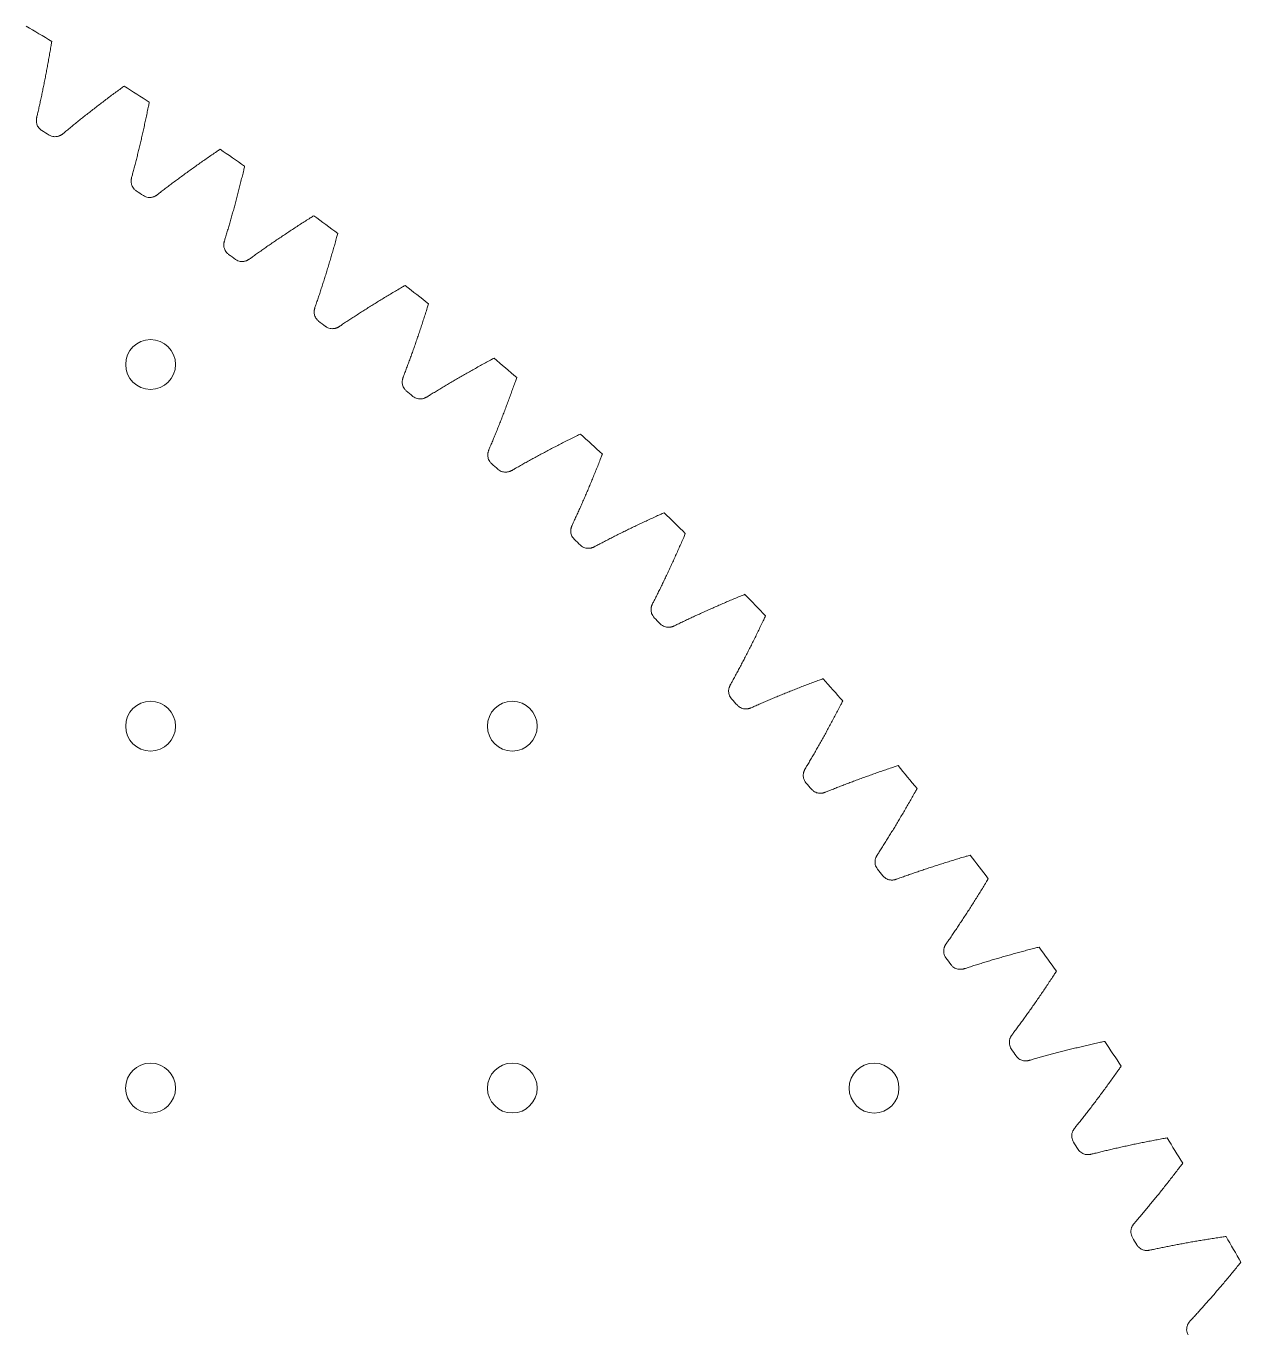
# Model space of a CAD drawing. Header units: inches. Extents: x 0.6 to 19, y 0.5 to 18.9.
# Drawn here: x 14.448 to 17.806, y 14.05 to 17.667 of the extents above; entities that cross this region are included whole.
import ezdxf

# ---------------------------------------------------------------- set-up
doc = ezdxf.new("R2010")
doc.units = ezdxf.units.IN
doc.header["$MEASUREMENT"] = 0

msp = doc.modelspace()

# ---------------------------------------------------------------- linework, layer by layer
at = {"color": 7, "linetype": 'Continuous', "lineweight": 15}
for centre, radius in [((14.7916, 16.7322), 0.0689), ((14.7916, 15.7322), 0.0689), ((15.7916, 15.7322), 0.0689), ((14.7916, 14.7322), 0.069), ((15.7916, 14.7322), 0.0689), ((16.7916, 14.7322), 0.069)]:
    msp.add_circle(centre, radius, dxfattribs=at)
for radius, start, end in [(9.2, 59.0845, 59.59682), (9.2, 57.10648, 57.61879), (8.975, 58.27586, 58.42744), (9.2, 55.12846, 55.64077), (8.975, 56.29784, 56.44942), (9.2, 53.15044, 53.66275), (8.975, 54.31981, 54.47139), (9.2, 51.17241, 51.68473), (8.975, 52.34179, 52.49337), (9.2, 49.19439, 49.70671), (8.975, 50.36377, 50.51535), (9.2, 47.21637, 47.72868), (8.975, 48.38575, 48.53733), (9.2, 45.23835, 45.75066), (8.975, 46.40773, 46.55931), (9.2, 43.26033, 43.77264), (8.975, 44.4297, 44.58128), (9.2, 41.2823, 41.79462), (8.975, 42.45168, 42.60326), (9.2, 39.30428, 39.8166), (8.975, 40.47366, 40.62524), (9.2, 37.32626, 37.83858), (8.975, 38.49564, 38.64722), (9.2, 35.34824, 35.86055), (8.975, 36.51762, 36.6692), (8.975, 34.53959, 34.69117), (9.2, 33.37022, 33.88253), (8.975, 32.56157, 32.71315), (9.2, 31.39219, 31.90451), (8.975, 30.58355, 30.73513), (9.2, 29.41417, 29.92649)]:
    msp.add_arc((9.7916, 9.7322), radius, start, end, dxfattribs=at)
for points, knots in [([(14.5183, 17.6252), (14.5177, 17.6214), (14.5162, 17.6123), (14.5138, 17.5981), (14.5111, 17.5825), (14.5084, 17.5672), (14.5056, 17.5521), (14.5028, 17.5371), (14.4999, 17.5224), (14.497, 17.5079), (14.4941, 17.4936), (14.4912, 17.4795), (14.4882, 17.4656), (14.4852, 17.4519), (14.4822, 17.4384), (14.4794, 17.4261), (14.4774, 17.4179), (14.4765, 17.4135), (14.4762, 17.4117), (14.4759, 17.4097), (14.4758, 17.4074), (14.4758, 17.4048), (14.476, 17.4017), (14.4767, 17.3979), (14.4781, 17.3934), (14.4808, 17.3883), (14.4849, 17.3829), (14.4887, 17.3802), (14.4907, 17.3787)], [0.0178264, 0.0178264, 0.0178264, 0.0178264, 0.0620959, 0.1234425, 0.1840396, 0.2438873, 0.3029857, 0.3613346, 0.4189341, 0.4757842, 0.531885, 0.5872363, 0.6418382, 0.6956907, 0.7487938, 0.8011475, 0.8400873, 0.8465209, 0.8534299, 0.8610198, 0.8695736, 0.8794828, 0.8912856, 0.9056936, 0.923552, 0.9455967, 0.9718578, 1, 1, 1, 1]), ([(14.5109, 17.3663), (14.5131, 17.3651), (14.5173, 17.363), (14.5239, 17.3617), (14.5297, 17.3616), (14.5343, 17.3624), (14.538, 17.3634), (14.5409, 17.3646), (14.5433, 17.3658), (14.5452, 17.367), (14.5469, 17.3681), (14.5484, 17.3691), (14.5519, 17.372), (14.5584, 17.3775), (14.5681, 17.3854), (14.5787, 17.3942), (14.5896, 17.403), (14.6007, 17.4119), (14.612, 17.4209), (14.6235, 17.4299), (14.6352, 17.439), (14.647, 17.4482), (14.6591, 17.4574), (14.6714, 17.4667), (14.6838, 17.4761), (14.6965, 17.4855), (14.7081, 17.494), (14.7156, 17.4994), (14.7187, 17.5017)], [0, 0, 0, 0, 0.0281422, 0.0544033, 0.076448, 0.0943064, 0.1087144, 0.1205172, 0.1304264, 0.1389802, 0.1465701, 0.1534791, 0.1599127, 0.1988525, 0.2512062, 0.3043093, 0.3581618, 0.4127637, 0.468115, 0.5242158, 0.5810659, 0.6386654, 0.6970143, 0.7561127, 0.8159604, 0.8765575, 0.9379041, 0.9821736, 0.9821736, 0.9821736, 0.9821736]), ([(14.7879, 17.4573), (14.7872, 17.4535), (14.7854, 17.4446), (14.7825, 17.4304), (14.7793, 17.415), (14.776, 17.3997), (14.7727, 17.3847), (14.7693, 17.3699), (14.766, 17.3553), (14.7626, 17.3409), (14.7592, 17.3266), (14.7558, 17.3126), (14.7523, 17.2989), (14.7488, 17.2853), (14.7453, 17.2719), (14.7422, 17.2598), (14.7399, 17.2516), (14.7388, 17.2472), (14.7384, 17.2454), (14.7381, 17.2434), (14.7379, 17.2412), (14.7378, 17.2385), (14.7379, 17.2354), (14.7385, 17.2316), (14.7398, 17.2271), (14.7422, 17.2218), (14.7462, 17.2164), (14.7499, 17.2135), (14.7518, 17.212)], [0.0178264, 0.0178264, 0.0178264, 0.0178264, 0.0620959, 0.1234425, 0.1840396, 0.2438873, 0.3029857, 0.3613346, 0.4189341, 0.4757842, 0.531885, 0.5872363, 0.6418382, 0.6956907, 0.7487938, 0.8011475, 0.8400873, 0.8465209, 0.8534299, 0.8610198, 0.8695736, 0.8794828, 0.8912856, 0.9056936, 0.923552, 0.9455967, 0.9718578, 1, 1, 1, 1]), ([(14.7716, 17.1988), (14.7738, 17.1976), (14.7779, 17.1953), (14.7844, 17.1938), (14.7902, 17.1935), (14.7949, 17.1941), (14.7986, 17.1951), (14.8015, 17.1962), (14.8039, 17.1973), (14.8059, 17.1983), (14.8076, 17.1994), (14.8091, 17.2004), (14.8128, 17.2031), (14.8194, 17.2084), (14.8294, 17.216), (14.8404, 17.2244), (14.8515, 17.2328), (14.8629, 17.2414), (14.8745, 17.2499), (14.8863, 17.2586), (14.8983, 17.2673), (14.9105, 17.276), (14.9228, 17.2848), (14.9354, 17.2937), (14.9482, 17.3026), (14.9612, 17.3116), (14.9731, 17.3197), (14.9807, 17.3248), (14.9839, 17.327)], [0, 0, 0, 0, 0.0281422, 0.0544033, 0.076448, 0.0943064, 0.1087144, 0.1205172, 0.1304264, 0.1389802, 0.1465701, 0.1534791, 0.1599127, 0.1988525, 0.2512062, 0.3043093, 0.3581618, 0.4127637, 0.468115, 0.5242158, 0.5810659, 0.6386654, 0.6970143, 0.7561127, 0.8159604, 0.8765575, 0.9379041, 0.9821736, 0.9821736, 0.9821736, 0.9821736]), ([(15.0516, 17.2803), (15.0507, 17.2765), (15.0486, 17.2676), (15.0452, 17.2536), (15.0415, 17.2382), (15.0377, 17.2231), (15.0338, 17.2082), (15.03, 17.1935), (15.0261, 17.179), (15.0223, 17.1647), (15.0184, 17.1507), (15.0144, 17.1368), (15.0105, 17.1231), (15.0066, 17.1097), (15.0026, 17.0964), (14.999, 17.0844), (14.9965, 17.0763), (14.9952, 17.0719), (14.9948, 17.0702), (14.9944, 17.0682), (14.9941, 17.066), (14.9939, 17.0633), (14.994, 17.0602), (14.9944, 17.0564), (14.9955, 17.0518), (14.9978, 17.0465), (15.0015, 17.0409), (15.0052, 17.0379), (15.0071, 17.0363)], [0.0178264, 0.0178264, 0.0178264, 0.0178264, 0.0620959, 0.1234425, 0.1840396, 0.2438873, 0.3029857, 0.3613346, 0.4189341, 0.4757842, 0.531885, 0.5872363, 0.6418382, 0.6956907, 0.7487938, 0.8011475, 0.8400873, 0.8465209, 0.8534299, 0.8610198, 0.8695736, 0.8794828, 0.8912856, 0.9056936, 0.923552, 0.9455967, 0.9718578, 1, 1, 1, 1]), ([(15.0264, 17.0225), (15.0285, 17.0212), (15.0325, 17.0187), (15.039, 17.017), (15.0447, 17.0165), (15.0495, 17.017), (15.0532, 17.0178), (15.0562, 17.0188), (15.0586, 17.0198), (15.0606, 17.0208), (15.0624, 17.0218), (15.0639, 17.0228), (15.0676, 17.0253), (15.0745, 17.0304), (15.0847, 17.0377), (15.0959, 17.0457), (15.1074, 17.0537), (15.1191, 17.0618), (15.131, 17.07), (15.143, 17.0782), (15.1553, 17.0865), (15.1678, 17.0948), (15.1805, 17.1032), (15.1934, 17.1116), (15.2064, 17.1201), (15.2197, 17.1286), (15.2319, 17.1363), (15.2397, 17.1412), (15.2429, 17.1432)], [0, 0, 0, 0, 0.0281422, 0.0544033, 0.076448, 0.0943064, 0.1087144, 0.1205172, 0.1304264, 0.1389802, 0.1465701, 0.1534791, 0.1599127, 0.1988525, 0.2512062, 0.3043093, 0.3581618, 0.4127637, 0.468115, 0.5242158, 0.5810659, 0.6386654, 0.6970143, 0.7561127, 0.8159604, 0.8765575, 0.9379041, 0.9821736, 0.9821736, 0.9821736, 0.9821736]), ([(15.309, 17.0942), (15.308, 17.0905), (15.3056, 17.0816), (15.3017, 17.0677), (15.2974, 17.0526), (15.2931, 17.0376), (15.2888, 17.0228), (15.2844, 17.0083), (15.28, 16.9939), (15.2757, 16.9798), (15.2713, 16.9658), (15.2669, 16.9521), (15.2625, 16.9386), (15.2581, 16.9253), (15.2537, 16.9122), (15.2497, 16.9003), (15.2468, 16.8923), (15.2455, 16.888), (15.245, 16.8862), (15.2445, 16.8843), (15.2442, 16.882), (15.2439, 16.8794), (15.2438, 16.8763), (15.2441, 16.8725), (15.245, 16.8678), (15.2471, 16.8624), (15.2507, 16.8567), (15.2542, 16.8536), (15.2561, 16.852)], [0.0178264, 0.0178264, 0.0178264, 0.0178264, 0.0620959, 0.1234425, 0.1840396, 0.2438873, 0.3029857, 0.3613346, 0.4189341, 0.4757842, 0.531885, 0.5872363, 0.6418382, 0.6956907, 0.7487938, 0.8011475, 0.8400873, 0.8465209, 0.8534299, 0.8610198, 0.8695736, 0.8794828, 0.8912856, 0.9056936, 0.923552, 0.9455967, 0.9718578, 1, 1, 1, 1]), ([(15.2749, 16.8375), (15.2769, 16.8361), (15.2809, 16.8335), (15.2873, 16.8315), (15.293, 16.8309), (15.2978, 16.8311), (15.3015, 16.8318), (15.3045, 16.8327), (15.307, 16.8337), (15.3091, 16.8346), (15.3108, 16.8355), (15.3124, 16.8364), (15.3162, 16.8389), (15.3232, 16.8437), (15.3337, 16.8506), (15.3452, 16.8582), (15.357, 16.8659), (15.3689, 16.8736), (15.3811, 16.8814), (15.3934, 16.8892), (15.406, 16.897), (15.4187, 16.9049), (15.4317, 16.9128), (15.4448, 16.9208), (15.4582, 16.9288), (15.4718, 16.9368), (15.4842, 16.9441), (15.4922, 16.9487), (15.4955, 16.9507)], [0, 0, 0, 0, 0.0281422, 0.0544033, 0.076448, 0.0943064, 0.1087144, 0.1205172, 0.1304264, 0.1389802, 0.1465701, 0.1534791, 0.1599127, 0.1988525, 0.2512062, 0.3043093, 0.3581618, 0.4127637, 0.468115, 0.5242158, 0.5810659, 0.6386654, 0.6970143, 0.7561127, 0.8159604, 0.8765575, 0.9379041, 0.9821736, 0.9821736, 0.9821736, 0.9821736]), ([(15.5598, 16.8994), (15.5587, 16.8957), (15.556, 16.8869), (15.5516, 16.8732), (15.5468, 16.8582), (15.542, 16.8433), (15.5371, 16.8287), (15.5323, 16.8143), (15.5274, 16.8001), (15.5226, 16.7862), (15.5177, 16.7724), (15.5128, 16.7588), (15.508, 16.7454), (15.5031, 16.7323), (15.4983, 16.7193), (15.4939, 16.7076), (15.4907, 16.6997), (15.4892, 16.6955), (15.4887, 16.6937), (15.4882, 16.6918), (15.4877, 16.6896), (15.4873, 16.687), (15.4871, 16.6838), (15.4873, 16.68), (15.4881, 16.6753), (15.49, 16.6699), (15.4934, 16.6641), (15.4968, 16.6608), (15.4986, 16.6591)], [0.0178264, 0.0178264, 0.0178264, 0.0178264, 0.0620959, 0.1234425, 0.1840396, 0.2438873, 0.3029857, 0.3613346, 0.4189341, 0.4757842, 0.531885, 0.5872363, 0.6418382, 0.6956907, 0.7487938, 0.8011475, 0.8400873, 0.8465209, 0.8534299, 0.8610198, 0.8695736, 0.8794828, 0.8912856, 0.9056936, 0.923552, 0.9455967, 0.9718578, 1, 1, 1, 1]), ([(15.5169, 16.644), (15.5189, 16.6426), (15.5227, 16.6398), (15.5291, 16.6376), (15.5348, 16.6368), (15.5395, 16.6369), (15.5433, 16.6374), (15.5463, 16.6382), (15.5488, 16.6391), (15.5509, 16.6399), (15.5527, 16.6408), (15.5543, 16.6417), (15.5582, 16.644), (15.5654, 16.6485), (15.5761, 16.6551), (15.5879, 16.6623), (15.5999, 16.6695), (15.6121, 16.6768), (15.6245, 16.6842), (15.6371, 16.6915), (15.6499, 16.6989), (15.6629, 16.7064), (15.6762, 16.7139), (15.6896, 16.7214), (15.7032, 16.7289), (15.7171, 16.7365), (15.7298, 16.7434), (15.7379, 16.7477), (15.7413, 16.7495)], [0, 0, 0, 0, 0.0281422, 0.0544033, 0.076448, 0.0943064, 0.1087144, 0.1205172, 0.1304264, 0.1389802, 0.1465701, 0.1534791, 0.1599127, 0.1988525, 0.2512062, 0.3043093, 0.3581618, 0.4127637, 0.468115, 0.5242158, 0.5810659, 0.6386654, 0.6970143, 0.7561127, 0.8159604, 0.8765575, 0.9379041, 0.9821736, 0.9821736, 0.9821736, 0.9821736]), ([(15.8038, 16.696), (15.8025, 16.6924), (15.7995, 16.6837), (15.7947, 16.6701), (15.7893, 16.6553), (15.784, 16.6406), (15.7786, 16.6262), (15.7733, 16.612), (15.768, 16.598), (15.7626, 16.5841), (15.7573, 16.5705), (15.752, 16.5572), (15.7467, 16.544), (15.7413, 16.531), (15.736, 16.5182), (15.7312, 16.5066), (15.7278, 16.4989), (15.7261, 16.4946), (15.7256, 16.4929), (15.725, 16.491), (15.7244, 16.4888), (15.724, 16.4862), (15.7237, 16.4831), (15.7237, 16.4793), (15.7243, 16.4746), (15.7261, 16.4691), (15.7292, 16.4631), (15.7325, 16.4597), (15.7342, 16.458)], [0.0178264, 0.0178264, 0.0178264, 0.0178264, 0.0620959, 0.1234425, 0.1840396, 0.2438873, 0.3029857, 0.3613346, 0.4189341, 0.4757842, 0.531885, 0.5872363, 0.6418382, 0.6956907, 0.7487938, 0.8011475, 0.8400873, 0.8465209, 0.8534299, 0.8610198, 0.8695736, 0.8794828, 0.8912856, 0.9056936, 0.923552, 0.9455967, 0.9718578, 1, 1, 1, 1]), ([(15.752, 16.4422), (15.754, 16.4408), (15.7577, 16.4379), (15.764, 16.4355), (15.7697, 16.4344), (15.7744, 16.4344), (15.7782, 16.4348), (15.7813, 16.4355), (15.7838, 16.4362), (15.7859, 16.437), (15.7877, 16.4378), (15.7894, 16.4386), (15.7934, 16.4408), (15.8007, 16.4451), (15.8116, 16.4513), (15.8236, 16.4581), (15.8359, 16.4649), (15.8483, 16.4718), (15.861, 16.4787), (15.8738, 16.4856), (15.8869, 16.4926), (15.9002, 16.4996), (15.9136, 16.5066), (15.9273, 16.5136), (15.9412, 16.5207), (15.9553, 16.5278), (15.9682, 16.5342), (15.9765, 16.5383), (15.9799, 16.5399)], [0, 0, 0, 0, 0.0281422, 0.0544033, 0.076448, 0.0943064, 0.1087144, 0.1205172, 0.1304264, 0.1389802, 0.1465701, 0.1534791, 0.1599127, 0.1988525, 0.2512062, 0.3043093, 0.3581618, 0.4127637, 0.468115, 0.5242158, 0.5810659, 0.6386654, 0.6970143, 0.7561127, 0.8159604, 0.8765575, 0.9379041, 0.9821736, 0.9821736, 0.9821736, 0.9821736]), ([(16.0405, 16.4843), (16.0392, 16.4808), (16.0358, 16.4722), (16.0306, 16.4588), (16.0247, 16.4441), (16.0189, 16.4297), (16.013, 16.4154), (16.0072, 16.4014), (16.0014, 16.3876), (15.9956, 16.374), (15.9898, 16.3606), (15.984, 16.3474), (15.9782, 16.3344), (15.9725, 16.3216), (15.9667, 16.309), (15.9615, 16.2976), (15.9578, 16.2899), (15.956, 16.2858), (15.9554, 16.2841), (15.9547, 16.2822), (15.9541, 16.28), (15.9536, 16.2774), (15.9532, 16.2743), (15.9531, 16.2705), (15.9535, 16.2658), (15.9551, 16.2602), (15.958, 16.2542), (15.9612, 16.2507), (15.9628, 16.2489)], [0.0178264, 0.0178264, 0.0178264, 0.0178264, 0.0620959, 0.1234425, 0.1840396, 0.2438873, 0.3029857, 0.3613346, 0.4189341, 0.4757842, 0.531885, 0.5872363, 0.6418382, 0.6956907, 0.7487938, 0.8011475, 0.8400873, 0.8465209, 0.8534299, 0.8610198, 0.8695736, 0.8794828, 0.8912856, 0.9056936, 0.923552, 0.9455967, 0.9718578, 1, 1, 1, 1]), ([(15.9801, 16.2325), (15.982, 16.231), (15.9856, 16.228), (15.9918, 16.2253), (15.9974, 16.2241), (16.0022, 16.2239), (16.006, 16.2242), (16.0091, 16.2247), (16.0116, 16.2254), (16.0138, 16.2261), (16.0156, 16.2269), (16.0173, 16.2276), (16.0213, 16.2297), (16.0288, 16.2337), (16.0399, 16.2395), (16.0522, 16.2459), (16.0646, 16.2523), (16.0773, 16.2587), (16.0902, 16.2652), (16.1033, 16.2717), (16.1166, 16.2782), (16.1301, 16.2847), (16.1438, 16.2913), (16.1577, 16.2978), (16.1719, 16.3044), (16.1862, 16.311), (16.1993, 16.317), (16.2077, 16.3207), (16.2112, 16.3223)], [0, 0, 0, 0, 0.0281422, 0.0544033, 0.076448, 0.0943064, 0.1087144, 0.1205172, 0.1304264, 0.1389802, 0.1465701, 0.1534791, 0.1599127, 0.1988525, 0.2512062, 0.3043093, 0.3581618, 0.4127637, 0.468115, 0.5242158, 0.5810659, 0.6386654, 0.6970143, 0.7561127, 0.8159604, 0.8765575, 0.9379041, 0.9821736, 0.9821736, 0.9821736, 0.9821736]), ([(16.2699, 16.2646), (16.2684, 16.2611), (16.2648, 16.2527), (16.259, 16.2394), (16.2527, 16.225), (16.2463, 16.2107), (16.24, 16.1967), (16.2337, 16.1829), (16.2274, 16.1693), (16.2211, 16.1559), (16.2149, 16.1427), (16.2086, 16.1297), (16.2024, 16.1169), (16.1962, 16.1043), (16.1901, 16.0919), (16.1845, 16.0807), (16.1805, 16.0732), (16.1786, 16.0691), (16.1778, 16.0674), (16.1771, 16.0656), (16.1764, 16.0634), (16.1758, 16.0609), (16.1753, 16.0578), (16.1751, 16.0539), (16.1754, 16.0492), (16.1767, 16.0436), (16.1794, 16.0375), (16.1825, 16.0338), (16.1841, 16.032)], [0.0178264, 0.0178264, 0.0178264, 0.0178264, 0.0620959, 0.1234425, 0.1840396, 0.2438873, 0.3029857, 0.3613346, 0.4189341, 0.4757842, 0.531885, 0.5872363, 0.6418382, 0.6956907, 0.7487938, 0.8011475, 0.8400873, 0.8465209, 0.8534299, 0.8610198, 0.8695736, 0.8794828, 0.8912856, 0.9056936, 0.923552, 0.9455967, 0.9718578, 1, 1, 1, 1]), ([(16.2007, 16.015), (16.2026, 16.0134), (16.2061, 16.0103), (16.2122, 16.0074), (16.2178, 16.006), (16.2225, 16.0056), (16.2264, 16.0058), (16.2295, 16.0063), (16.232, 16.0068), (16.2342, 16.0075), (16.2361, 16.0082), (16.2378, 16.0089), (16.2419, 16.0108), (16.2495, 16.0146), (16.2608, 16.02), (16.2733, 16.0259), (16.286, 16.0319), (16.2989, 16.0379), (16.312, 16.0439), (16.3253, 16.0499), (16.3388, 16.056), (16.3525, 16.062), (16.3664, 16.0681), (16.3806, 16.0742), (16.3949, 16.0803), (16.4095, 16.0864), (16.4228, 16.0919), (16.4313, 16.0953), (16.4348, 16.0968)], [0, 0, 0, 0, 0.0281422, 0.0544033, 0.076448, 0.0943064, 0.1087144, 0.1205172, 0.1304264, 0.1389802, 0.1465701, 0.1534791, 0.1599127, 0.1988525, 0.2512062, 0.3043093, 0.3581618, 0.4127637, 0.468115, 0.5242158, 0.5810659, 0.6386654, 0.6970143, 0.7561127, 0.8159604, 0.8765575, 0.9379041, 0.9821736, 0.9821736, 0.9821736, 0.9821736]), ([(16.4915, 16.0371), (16.4899, 16.0337), (16.486, 16.0254), (16.4798, 16.0123), (16.4729, 15.9981), (16.4661, 15.9841), (16.4593, 15.9703), (16.4525, 15.9567), (16.4457, 15.9433), (16.439, 15.9301), (16.4323, 15.9171), (16.4256, 15.9044), (16.419, 15.8918), (16.4123, 15.8794), (16.4058, 15.8673), (16.3998, 15.8563), (16.3956, 15.8489), (16.3935, 15.8449), (16.3927, 15.8432), (16.3919, 15.8414), (16.3912, 15.8393), (16.3904, 15.8367), (16.3898, 15.8336), (16.3895, 15.8298), (16.3896, 15.8251), (16.3907, 15.8194), (16.3933, 15.8132), (16.3962, 15.8095), (16.3977, 15.8076)], [0.0178264, 0.0178264, 0.0178264, 0.0178264, 0.0620959, 0.1234425, 0.1840396, 0.2438873, 0.3029857, 0.3613346, 0.4189341, 0.4757842, 0.531885, 0.5872363, 0.6418382, 0.6956907, 0.7487938, 0.8011475, 0.8400873, 0.8465209, 0.8534299, 0.8610198, 0.8695736, 0.8794828, 0.8912856, 0.9056936, 0.923552, 0.9455967, 0.9718578, 1, 1, 1, 1]), ([(16.4138, 15.7901), (16.4156, 15.7884), (16.419, 15.7851), (16.425, 15.7821), (16.4305, 15.7805), (16.4352, 15.7799), (16.4391, 15.78), (16.4422, 15.7803), (16.4448, 15.7808), (16.447, 15.7814), (16.4489, 15.782), (16.4506, 15.7826), (16.4548, 15.7844), (16.4625, 15.7879), (16.474, 15.7929), (16.4866, 15.7984), (16.4995, 15.804), (16.5126, 15.8095), (16.5259, 15.8151), (16.5394, 15.8206), (16.5531, 15.8262), (16.5671, 15.8318), (16.5812, 15.8374), (16.5955, 15.843), (16.6101, 15.8486), (16.6248, 15.8542), (16.6384, 15.8592), (16.647, 15.8624), (16.6506, 15.8637)], [0, 0, 0, 0, 0.0281422, 0.0544033, 0.076448, 0.0943064, 0.1087144, 0.1205172, 0.1304264, 0.1389802, 0.1465701, 0.1534791, 0.1599127, 0.1988525, 0.2512062, 0.3043093, 0.3581618, 0.4127637, 0.468115, 0.5242158, 0.5810659, 0.6386654, 0.6970143, 0.7561127, 0.8159604, 0.8765575, 0.9379041, 0.9821736, 0.9821736, 0.9821736, 0.9821736]), ([(16.7051, 15.8021), (16.7034, 15.7987), (16.6992, 15.7905), (16.6925, 15.7777), (16.6852, 15.7638), (16.6779, 15.75), (16.6706, 15.7364), (16.6634, 15.7231), (16.6562, 15.7099), (16.649, 15.697), (16.6418, 15.6842), (16.6347, 15.6717), (16.6276, 15.6594), (16.6206, 15.6473), (16.6136, 15.6353), (16.6072, 15.6245), (16.6028, 15.6173), (16.6005, 15.6134), (16.5997, 15.6117), (16.5989, 15.6099), (16.598, 15.6078), (16.5972, 15.6053), (16.5965, 15.6023), (16.596, 15.5985), (16.596, 15.5937), (16.5969, 15.588), (16.5992, 15.5817), (16.602, 15.5779), (16.6035, 15.5759)], [0.0178264, 0.0178264, 0.0178264, 0.0178264, 0.0620959, 0.1234425, 0.1840396, 0.2438873, 0.3029857, 0.3613346, 0.4189341, 0.4757842, 0.531885, 0.5872363, 0.6418382, 0.6956907, 0.7487938, 0.8011475, 0.8400873, 0.8465209, 0.8534299, 0.8610198, 0.8695736, 0.8794828, 0.8912856, 0.9056936, 0.923552, 0.9455967, 0.9718578, 1, 1, 1, 1]), ([(16.6189, 15.5579), (16.6207, 15.5562), (16.624, 15.5528), (16.6299, 15.5495), (16.6353, 15.5477), (16.64, 15.547), (16.6439, 15.5469), (16.647, 15.5472), (16.6496, 15.5476), (16.6518, 15.5481), (16.6537, 15.5486), (16.6554, 15.5492), (16.6597, 15.5508), (16.6675, 15.5541), (16.6792, 15.5587), (16.692, 15.5637), (16.7051, 15.5688), (16.7184, 15.5739), (16.7319, 15.579), (16.7456, 15.5841), (16.7595, 15.5892), (16.7736, 15.5943), (16.7879, 15.5994), (16.8024, 15.6045), (16.8171, 15.6096), (16.8321, 15.6147), (16.8458, 15.6192), (16.8545, 15.6221), (16.8581, 15.6233)], [0, 0, 0, 0, 0.0281422, 0.0544033, 0.076448, 0.0943064, 0.1087144, 0.1205172, 0.1304264, 0.1389802, 0.1465701, 0.1534791, 0.1599127, 0.1988525, 0.2512062, 0.3043093, 0.3581618, 0.4127637, 0.468115, 0.5242158, 0.5810659, 0.6386654, 0.6970143, 0.7561127, 0.8159604, 0.8765575, 0.9379041, 0.9821736, 0.9821736, 0.9821736, 0.9821736]), ([(16.9105, 15.5599), (16.9086, 15.5565), (16.9042, 15.5485), (16.8971, 15.5359), (16.8893, 15.5222), (16.8815, 15.5087), (16.8738, 15.4954), (16.8661, 15.4823), (16.8584, 15.4694), (16.8508, 15.4567), (16.8432, 15.4443), (16.8356, 15.432), (16.8281, 15.4199), (16.8207, 15.408), (16.8133, 15.3964), (16.8065, 15.3858), (16.8018, 15.3787), (16.7995, 15.3748), (16.7986, 15.3733), (16.7977, 15.3715), (16.7968, 15.3694), (16.7959, 15.3669), (16.795, 15.3639), (16.7944, 15.3601), (16.7942, 15.3554), (16.795, 15.3497), (16.7971, 15.3433), (16.7998, 15.3394), (16.8011, 15.3373)], [0.0178264, 0.0178264, 0.0178264, 0.0178264, 0.0620959, 0.1234425, 0.1840396, 0.2438873, 0.3029857, 0.3613346, 0.4189341, 0.4757842, 0.531885, 0.5872363, 0.6418382, 0.6956907, 0.7487938, 0.8011475, 0.8400873, 0.8465209, 0.8534299, 0.8610198, 0.8695736, 0.8794828, 0.8912856, 0.9056936, 0.923552, 0.9455967, 0.9718578, 1, 1, 1, 1]), ([(16.8159, 15.3188), (16.8176, 15.317), (16.8208, 15.3135), (16.8266, 15.31), (16.832, 15.308), (16.8366, 15.3072), (16.8405, 15.3069), (16.8436, 15.3071), (16.8462, 15.3074), (16.8484, 15.3078), (16.8504, 15.3083), (16.8521, 15.3088), (16.8564, 15.3103), (16.8644, 15.3133), (16.8762, 15.3175), (16.8892, 15.3221), (16.9024, 15.3267), (16.9159, 15.3313), (16.9295, 15.336), (16.9434, 15.3406), (16.9575, 15.3452), (16.9717, 15.3498), (16.9862, 15.3544), (17.0009, 15.359), (17.0158, 15.3636), (17.0309, 15.3681), (17.0447, 15.3722), (17.0535, 15.3748), (17.0572, 15.3759)], [0, 0, 0, 0, 0.0281422, 0.0544033, 0.076448, 0.0943064, 0.1087144, 0.1205172, 0.1304264, 0.1389802, 0.1465701, 0.1534791, 0.1599127, 0.1988525, 0.2512062, 0.3043093, 0.3581618, 0.4127637, 0.468115, 0.5242158, 0.5810659, 0.6386654, 0.6970143, 0.7561127, 0.8159604, 0.8765575, 0.9379041, 0.9821736, 0.9821736, 0.9821736, 0.9821736]), ([(17.1074, 15.3107), (17.1054, 15.3074), (17.1007, 15.2995), (17.0932, 15.2872), (17.0849, 15.2738), (17.0767, 15.2606), (17.0685, 15.2475), (17.0603, 15.2347), (17.0522, 15.2221), (17.0441, 15.2097), (17.0361, 15.1975), (17.0282, 15.1855), (17.0203, 15.1736), (17.0124, 15.162), (17.0046, 15.1506), (16.9975, 15.1403), (16.9926, 15.1334), (16.99, 15.1296), (16.9891, 15.128), (16.9881, 15.1263), (16.9872, 15.1242), (16.9862, 15.1218), (16.9853, 15.1188), (16.9845, 15.115), (16.9842, 15.1103), (16.9847, 15.1046), (16.9866, 15.0981), (16.9891, 15.0941), (16.9904, 15.0921)], [0.0178264, 0.0178264, 0.0178264, 0.0178264, 0.0620959, 0.1234425, 0.1840396, 0.2438873, 0.3029857, 0.3613346, 0.4189341, 0.4757842, 0.531885, 0.5872363, 0.6418382, 0.6956907, 0.7487938, 0.8011475, 0.8400873, 0.8465209, 0.8534299, 0.8610198, 0.8695736, 0.8794828, 0.8912856, 0.9056936, 0.923552, 0.9455967, 0.9718578, 1, 1, 1, 1]), ([(17.0046, 15.073), (17.0062, 15.0711), (17.0093, 15.0675), (17.0149, 15.0639), (17.0203, 15.0617), (17.0249, 15.0607), (17.0287, 15.0603), (17.0318, 15.0603), (17.0344, 15.0606), (17.0367, 15.0609), (17.0386, 15.0613), (17.0404, 15.0618), (17.0447, 15.0631), (17.0528, 15.0658), (17.0647, 15.0696), (17.0779, 15.0738), (17.0913, 15.0779), (17.1049, 15.0821), (17.1187, 15.0863), (17.1327, 15.0904), (17.1469, 15.0945), (17.1614, 15.0986), (17.176, 15.1027), (17.1908, 15.1068), (17.2059, 15.1109), (17.2211, 15.1149), (17.2351, 15.1185), (17.244, 15.1208), (17.2477, 15.1217)], [0, 0, 0, 0, 0.0281422, 0.0544033, 0.076448, 0.0943064, 0.1087144, 0.1205172, 0.1304264, 0.1389802, 0.1465701, 0.1534791, 0.1599127, 0.1988525, 0.2512062, 0.3043093, 0.3581618, 0.4127637, 0.468115, 0.5242158, 0.5810659, 0.6386654, 0.6970143, 0.7561127, 0.8159604, 0.8765575, 0.9379041, 0.9821736, 0.9821736, 0.9821736, 0.9821736]), ([(17.2956, 15.0549), (17.2935, 15.0516), (17.2885, 15.0439), (17.2806, 15.0319), (17.2718, 15.0188), (17.2631, 15.0058), (17.2545, 14.9931), (17.2459, 14.9805), (17.2374, 14.9682), (17.2289, 14.9561), (17.2205, 14.9442), (17.2121, 14.9324), (17.2038, 14.9209), (17.1955, 14.9096), (17.1873, 14.8984), (17.1799, 14.8883), (17.1747, 14.8816), (17.1721, 14.8779), (17.1711, 14.8764), (17.17, 14.8747), (17.169, 14.8727), (17.1679, 14.8703), (17.1669, 14.8673), (17.166, 14.8636), (17.1655, 14.8589), (17.1658, 14.8531), (17.1675, 14.8466), (17.1699, 14.8425), (17.1711, 14.8404)], [0.0178264, 0.0178264, 0.0178264, 0.0178264, 0.0620959, 0.1234425, 0.1840396, 0.2438873, 0.3029857, 0.3613346, 0.4189341, 0.4757842, 0.531885, 0.5872363, 0.6418382, 0.6956907, 0.7487938, 0.8011475, 0.8400873, 0.8465209, 0.8534299, 0.8610198, 0.8695736, 0.8794828, 0.8912856, 0.9056936, 0.923552, 0.9455967, 0.9718578, 1, 1, 1, 1]), ([(17.1846, 14.8208), (17.1862, 14.8189), (17.1891, 14.8152), (17.1946, 14.8114), (17.1999, 14.809), (17.2045, 14.8078), (17.2083, 14.8073), (17.2114, 14.8073), (17.214, 14.8074), (17.2163, 14.8077), (17.2183, 14.808), (17.22, 14.8084), (17.2244, 14.8096), (17.2326, 14.812), (17.2446, 14.8154), (17.2579, 14.8191), (17.2715, 14.8228), (17.2852, 14.8265), (17.2991, 14.8302), (17.3133, 14.8338), (17.3276, 14.8375), (17.3422, 14.8411), (17.357, 14.8447), (17.3719, 14.8482), (17.3871, 14.8518), (17.4025, 14.8553), (17.4166, 14.8584), (17.4255, 14.8604), (17.4293, 14.8612)], [0, 0, 0, 0, 0.0281422, 0.0544033, 0.076448, 0.0943064, 0.1087144, 0.1205172, 0.1304264, 0.1389802, 0.1465701, 0.1534791, 0.1599127, 0.1988525, 0.2512062, 0.3043093, 0.3581618, 0.4127637, 0.468115, 0.5242158, 0.5810659, 0.6386654, 0.6970143, 0.7561127, 0.8159604, 0.8765575, 0.9379041, 0.9821736, 0.9821736, 0.9821736, 0.9821736]), ([(17.4748, 14.7927), (17.4726, 14.7895), (17.4674, 14.782), (17.459, 14.7702), (17.4498, 14.7574), (17.4407, 14.7448), (17.4316, 14.7324), (17.4226, 14.7201), (17.4137, 14.7081), (17.4048, 14.6963), (17.3959, 14.6846), (17.3871, 14.6732), (17.3784, 14.662), (17.3698, 14.6509), (17.3612, 14.6401), (17.3534, 14.6303), (17.348, 14.6237), (17.3453, 14.6201), (17.3442, 14.6186), (17.3431, 14.6169), (17.342, 14.615), (17.3409, 14.6126), (17.3397, 14.6097), (17.3387, 14.606), (17.3381, 14.6013), (17.3382, 14.5955), (17.3396, 14.589), (17.3419, 14.5848), (17.3431, 14.5826)], [0.0178264, 0.0178264, 0.0178264, 0.0178264, 0.0620959, 0.1234425, 0.1840396, 0.2438873, 0.3029857, 0.3613346, 0.4189341, 0.4757842, 0.531885, 0.5872363, 0.6418382, 0.6956907, 0.7487938, 0.8011475, 0.8400873, 0.8465209, 0.8534299, 0.8610198, 0.8695736, 0.8794828, 0.8912856, 0.9056936, 0.923552, 0.9455967, 0.9718578, 1, 1, 1, 1]), ([(17.3559, 14.5626), (17.3573, 14.5607), (17.3602, 14.5569), (17.3655, 14.5528), (17.3707, 14.5503), (17.3752, 14.5489), (17.379, 14.5483), (17.3822, 14.5481), (17.3848, 14.5482), (17.3871, 14.5484), (17.389, 14.5486), (17.3908, 14.549), (17.3952, 14.55), (17.4035, 14.5521), (17.4156, 14.5551), (17.4291, 14.5584), (17.4427, 14.5616), (17.4566, 14.5648), (17.4706, 14.568), (17.4849, 14.5712), (17.4994, 14.5743), (17.514, 14.5774), (17.5289, 14.5805), (17.544, 14.5835), (17.5593, 14.5865), (17.5748, 14.5895), (17.589, 14.5922), (17.598, 14.5938), (17.6018, 14.5945)], [0, 0, 0, 0, 0.0281422, 0.0544033, 0.076448, 0.0943064, 0.1087144, 0.1205172, 0.1304264, 0.1389802, 0.1465701, 0.1534791, 0.1599127, 0.1988525, 0.2512062, 0.3043093, 0.3581618, 0.4127637, 0.468115, 0.5242158, 0.5810659, 0.6386654, 0.6970143, 0.7561127, 0.8159604, 0.8765575, 0.9379041, 0.9821736, 0.9821736, 0.9821736, 0.9821736]), ([(17.6449, 14.5245), (17.6426, 14.5214), (17.6371, 14.5141), (17.6284, 14.5026), (17.6187, 14.4901), (17.6092, 14.4778), (17.5997, 14.4657), (17.5902, 14.4538), (17.5809, 14.442), (17.5716, 14.4305), (17.5623, 14.4192), (17.5532, 14.4081), (17.5441, 14.3972), (17.5351, 14.3864), (17.5261, 14.3759), (17.518, 14.3663), (17.5124, 14.36), (17.5095, 14.3565), (17.5084, 14.355), (17.5072, 14.3534), (17.5061, 14.3514), (17.5048, 14.3491), (17.5036, 14.3462), (17.5024, 14.3426), (17.5016, 14.3379), (17.5016, 14.3321), (17.5028, 14.3255), (17.5049, 14.3213), (17.506, 14.3191)], [0.0178264, 0.0178264, 0.0178264, 0.0178264, 0.0620959, 0.1234425, 0.1840396, 0.2438873, 0.3029857, 0.3613346, 0.4189341, 0.4757842, 0.531885, 0.5872363, 0.6418382, 0.6956907, 0.7487938, 0.8011475, 0.8400873, 0.8465209, 0.8534299, 0.8610198, 0.8695736, 0.8794828, 0.8912856, 0.9056936, 0.923552, 0.9455967, 0.9718578, 1, 1, 1, 1]), ([(17.5181, 14.2987), (17.5195, 14.2967), (17.5222, 14.2928), (17.5274, 14.2885), (17.5325, 14.2858), (17.537, 14.2843), (17.5407, 14.2836), (17.5439, 14.2833), (17.5465, 14.2832), (17.5488, 14.2833), (17.5507, 14.2835), (17.5525, 14.2838), (17.557, 14.2847), (17.5653, 14.2865), (17.5776, 14.2891), (17.5911, 14.2919), (17.6048, 14.2946), (17.6188, 14.2974), (17.633, 14.3001), (17.6473, 14.3027), (17.6619, 14.3054), (17.6767, 14.308), (17.6916, 14.3105), (17.7068, 14.3131), (17.7222, 14.3155), (17.7378, 14.318), (17.7521, 14.3201), (17.7611, 14.3215), (17.7649, 14.322)], [0, 0, 0, 0, 0.0281422, 0.0544033, 0.076448, 0.0943064, 0.1087144, 0.1205172, 0.1304264, 0.1389802, 0.1465701, 0.1534791, 0.1599127, 0.1988525, 0.2512062, 0.3043093, 0.3581618, 0.4127637, 0.468115, 0.5242158, 0.5810659, 0.6386654, 0.6970143, 0.7561127, 0.8159604, 0.8765575, 0.9379041, 0.9821736, 0.9821736, 0.9821736, 0.9821736]), ([(17.8057, 14.2505), (17.8032, 14.2476), (17.7975, 14.2404), (17.7883, 14.2293), (17.7783, 14.2171), (17.7683, 14.2051), (17.7584, 14.1933), (17.7486, 14.1818), (17.7388, 14.1704), (17.7291, 14.1592), (17.7195, 14.1482), (17.7099, 14.1374), (17.7005, 14.1268), (17.6911, 14.1164), (17.6818, 14.1061), (17.6733, 14.0969), (17.6675, 14.0907), (17.6645, 14.0873), (17.6633, 14.0859), (17.6621, 14.0843), (17.6609, 14.0824), (17.6596, 14.0801), (17.6583, 14.0773), (17.657, 14.0737), (17.656, 14.069), (17.6557, 14.0633), (17.6567, 14.0566), (17.6587, 14.0523), (17.6597, 14.0501)], [0.0178264, 0.0178264, 0.0178264, 0.0178264, 0.0620959, 0.1234425, 0.1840396, 0.2438873, 0.3029857, 0.3613346, 0.4189341, 0.4757842, 0.531885, 0.5872363, 0.6418382, 0.6956907, 0.7487938, 0.8011475, 0.8400873, 0.8465209, 0.8534299, 0.8610198, 0.8695736, 0.8794828, 0.8912856, 0.9056936, 0.923552, 0.9455967, 0.9718578, 1, 1, 1, 1])]:
    msp.add_open_spline(points, degree=3, knots=knots, dxfattribs=at)

doc.saveas('drawing.dxf')
